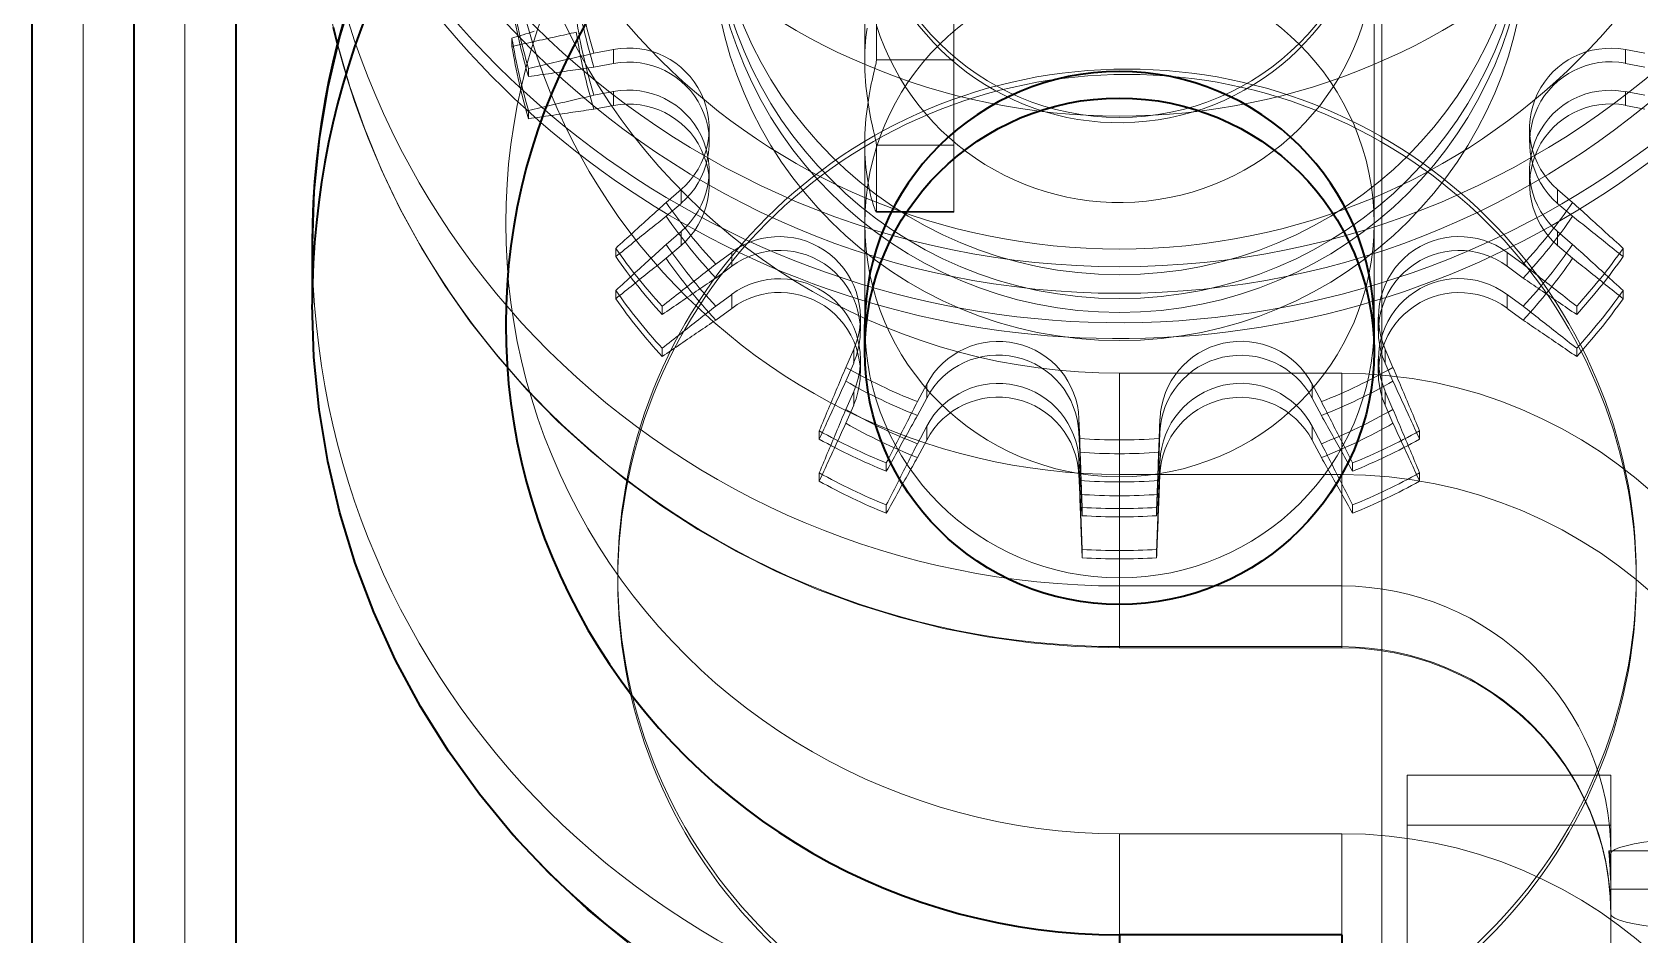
# Model space of a CAD drawing. Header units: millimetres. Extents: x 6115 to 12360, y 7255 to 12668.
# Drawn here: x 6126.9 to 6190, y 7711.3 to 7746.7 of the extents above; entities that cross this region are included whole.
import ezdxf

# ---------------------------------------------------------------- set-up
doc = ezdxf.new("R2010")
doc.units = ezdxf.units.MM
doc.layers.add('外形線', color=7, linetype='Continuous', lineweight=50)

msp = doc.modelspace()

# ---------------------------------------------------------------- linework, layer by layer
at = {"layer": '外形線', "linetype": 'Continuous', "lineweight": 18}
for p, q in [((6128.905, 10324.034), (6128.905, 7653.743)), ((6132.905, 10321.316), (6132.905, 7651.025)), ((6179.905, 10321.107), (6179.905, 7650.816)), ((6179.605, 7735.257), (6179.605, 7763.585)), ((6159.605, 7745.606), (6159.605, 7750.205)), ((6160.065, 7748.276), (6160.065, 7745.663)), ((6163.105, 7745.663), (6163.105, 7748.276)), ((6145.749, 7746.181), (6145.749, 7746.507)), ((6149.734, 7746.059), (6148.968, 7745.915)), ((6149.734, 7745.516), (6149.734, 7746.059)), ((6190.242, 7745.915), (6189.476, 7746.059)), ((6189.476, 7745.516), (6189.476, 7746.059)), ((6146.4, 7745.323), (6146.4, 7744.997)), ((6148.968, 7745.372), (6149.734, 7745.516)), ((6160.065, 7745.663), (6163.105, 7745.663)), ((6163.105, 7745.663), (6163.105, 7739.679)), ((6189.476, 7745.516), (6190.242, 7745.372)), ((6149.734, 7744.408), (6148.968, 7744.264)), ((6149.734, 7743.864), (6149.734, 7744.408)), ((6190.242, 7744.264), (6189.476, 7744.408)), ((6189.476, 7743.864), (6189.476, 7744.408)), ((6146.4, 7743.672), (6146.4, 7743.346)), ((6148.968, 7743.72), (6149.734, 7743.864)), ((6189.476, 7743.864), (6190.242, 7743.72)), ((6153.499, 7742.413), (6153.499, 7742.957)), ((6185.71, 7742.413), (6185.71, 7742.957)), ((6159.605, 7735.257), (6159.605, 7742.365)), ((6160.065, 7742.309), (6163.105, 7742.309)), ((6160.065, 7739.695), (6160.065, 7742.309)), ((6153.499, 7740.762), (6153.499, 7741.305)), ((6185.71, 7740.762), (6185.71, 7741.305)), ((6151.804, 7740.058), (6152.395, 7740.563)), ((6152.395, 7740.02), (6152.395, 7740.563)), ((6186.814, 7740.02), (6186.814, 7740.563)), ((6186.814, 7740.563), (6187.405, 7740.058)), ((6152.395, 7740.02), (6151.804, 7739.514)), ((6160.06, 7739.679), (6163.105, 7739.679)), ((6160.065, 7739.695), (6163.105, 7739.695)), ((6187.405, 7739.514), (6186.814, 7740.02)), ((6159.605, 7735.257), (6159.605, 7739.23)), ((6179.605, 7735.257), (6179.605, 7739.23)), ((6151.804, 7738.406), (6152.395, 7738.912)), ((6152.395, 7738.368), (6151.804, 7737.863)), ((6152.395, 7738.368), (6152.395, 7738.912)), ((6186.814, 7738.912), (6187.405, 7738.406)), ((6186.814, 7738.368), (6186.814, 7738.912)), ((6187.405, 7737.863), (6186.814, 7738.368)), ((6149.823, 7737.927), (6149.823, 7738.253)), ((6154.377, 7738.092), (6153.75, 7737.632)), ((6154.377, 7737.549), (6154.377, 7738.092)), ((6185.46, 7737.632), (6184.833, 7738.092)), ((6184.833, 7737.549), (6184.833, 7738.092)), ((6189.387, 7738.253), (6189.387, 7737.927)), ((6153.75, 7737.088), (6154.377, 7737.549)), ((6184.833, 7737.549), (6185.46, 7737.088)), ((6149.823, 7736.276), (6149.823, 7736.602)), ((6154.377, 7736.441), (6153.75, 7735.98)), ((6154.377, 7735.897), (6154.377, 7736.441)), ((6185.46, 7735.98), (6184.833, 7736.441)), ((6184.833, 7735.897), (6184.833, 7736.441)), ((6189.387, 7736.602), (6189.387, 7736.276)), ((6151.646, 7735.979), (6151.646, 7735.653)), ((6153.75, 7735.437), (6154.377, 7735.897)), ((6184.833, 7735.897), (6185.46, 7735.437)), ((6187.563, 7735.653), (6187.563, 7735.979)), ((6159.437, 7735.008), (6159.437, 7735.552)), ((6179.772, 7735.008), (6179.772, 7735.552)), ((6151.646, 7734.328), (6151.646, 7734.002)), ((6158.86, 7733.578), (6159.172, 7734.289)), ((6159.172, 7733.745), (6159.172, 7734.289)), ((6180.037, 7733.745), (6180.037, 7734.289)), ((6180.037, 7734.289), (6180.349, 7733.578)), ((6187.563, 7734.002), (6187.563, 7734.328)), ((6159.172, 7733.745), (6158.86, 7733.035)), ((6159.437, 7733.356), (6159.437, 7733.9)), ((6169.605, 7733.345), (6178.338, 7733.345)), ((6169.605, 7729.373), (6169.605, 7733.345)), ((6178.338, 7729.373), (6178.338, 7733.345)), ((6179.772, 7733.356), (6179.772, 7733.9)), ((6180.349, 7733.035), (6180.037, 7733.745)), ((6162.036, 7732.917), (6161.672, 7732.232)), ((6162.036, 7732.374), (6162.036, 7732.917)), ((6177.538, 7732.232), (6177.174, 7732.917)), ((6177.174, 7732.374), (6177.174, 7732.917)), ((6158.86, 7731.927), (6159.172, 7732.637)), ((6159.172, 7732.094), (6158.86, 7731.383)), ((6159.172, 7732.094), (6159.172, 7732.637)), ((6161.672, 7731.689), (6162.036, 7732.374)), ((6177.174, 7732.374), (6177.538, 7731.689)), ((6180.037, 7732.637), (6180.349, 7731.927)), ((6180.037, 7732.094), (6180.037, 7732.637)), ((6180.349, 7731.383), (6180.037, 7732.094)), ((6168.045, 7730.785), (6168.016, 7731.56)), ((6168.016, 7731.016), (6168.016, 7731.56)), ((6171.194, 7731.56), (6171.165, 7730.785)), ((6171.194, 7731.016), (6171.194, 7731.56)), ((6157.815, 7730.761), (6157.815, 7731.087)), ((6162.036, 7731.266), (6161.672, 7730.581)), ((6162.036, 7730.722), (6162.036, 7731.266)), ((6168.016, 7731.016), (6168.045, 7730.242)), ((6171.165, 7730.242), (6171.194, 7731.016)), ((6177.538, 7730.581), (6177.174, 7731.266)), ((6177.174, 7730.722), (6177.174, 7731.266)), ((6181.394, 7731.087), (6181.394, 7730.761)), ((6161.672, 7730.037), (6162.036, 7730.722)), ((6177.174, 7730.722), (6177.538, 7730.037)), ((6160.45, 7729.825), (6160.45, 7729.499)), ((6168.045, 7729.134), (6168.016, 7729.908)), ((6168.016, 7729.365), (6168.016, 7729.908)), ((6171.194, 7729.908), (6171.165, 7729.134)), ((6171.194, 7729.365), (6171.194, 7729.908)), ((6178.759, 7729.499), (6178.759, 7729.825)), ((6157.815, 7729.109), (6157.815, 7729.435)), ((6168.016, 7729.365), (6168.045, 7728.59)), ((6178.338, 7729.373), (6169.605, 7729.373)), ((6169.605, 7729.373), (6169.605, 7722.567)), ((6171.165, 7728.59), (6171.194, 7729.365)), ((6178.338, 7729.373), (6178.338, 7722.567)), ((6181.394, 7729.435), (6181.394, 7729.109)), ((6160.45, 7728.173), (6160.45, 7727.847)), ((6168.142, 7727.753), (6168.142, 7728.079)), ((6171.067, 7728.079), (6171.067, 7727.753)), ((6178.759, 7727.847), (6178.759, 7728.173)), ((6168.142, 7726.101), (6168.142, 7726.427)), ((6171.067, 7726.427), (6171.067, 7726.101)), ((6149.905, 7725.196), (6149.905, 7725.405)), ((6189.905, 7725.196), (6189.905, 7725.405)), ((6178.338, 7724.992), (6169.605, 7724.992)), ((6169.605, 7722.609), (6178.338, 7722.609)), ((6178.338, 7722.567), (6169.605, 7722.567)), ((6180.905, 7717.563), (6180.905, 7715.593)), ((6188.905, 7717.563), (6180.905, 7717.563)), ((6188.905, 7717.563), (6188.905, 7715.593)), ((6169.605, 7715.262), (6178.338, 7715.262)), ((6169.605, 7711.289), (6169.605, 7715.262)), ((6178.338, 7711.289), (6178.338, 7715.262)), ((6188.905, 7715.593), (6180.905, 7715.593)), ((6180.905, 7715.593), (6180.905, 7706.117)), ((6188.905, 7715.593), (6188.905, 7712.547)), ((6188.833, 7714.587), (6202.905, 7714.587)), ((6188.905, 7713.087), (6202.905, 7713.087)), ((6188.905, 7712.547), (6188.905, 7712.1)), ((6188.905, 7712.1), (6188.905, 7699.949))]:
    msp.add_line(p, q, dxfattribs=at).dxf.unprotected_set("ltscale", 0)
at = {"layer": '外形線', "linetype": 'Continuous', "lineweight": 35}
for p, q in [((6126.905, 7664.793), (6126.905, 10322.989)), ((6130.905, 7665.421), (6130.905, 10321.316)), ((6134.905, 10320.898), (6134.905, 7666.05)), ((6137.905, 7738.435), (6137.905, 7736.052)), ((6159.605, 7734.212), (6159.605, 7735.257)), ((6179.605, 7734.212), (6179.605, 7735.257)), ((6178.338, 7711.289), (6169.605, 7711.289)), ((6169.605, 7711.289), (6169.605, 7704.484)), ((6178.338, 7711.289), (6178.338, 7704.484))]:
    msp.add_line(p, q, dxfattribs=at).dxf.unprotected_set("ltscale", 0)
for points in [[(6139.591, 7748.594), (6138.988, 7746.616), (6138.515, 7744.602), (6138.177, 7742.561), (6137.973, 7740.502), (6137.905, 7738.435)], [(6138.901, 7746.285), (6138.82, 7746.606), (6138.742, 7746.927)], [(6150.323, 7710.995), (6148.719, 7712.304), (6147.204, 7713.715), (6145.785, 7715.222), (6144.468, 7716.819), (6143.258, 7718.498), (6142.161, 7720.252), (6141.181, 7722.075), (6140.323, 7723.958), (6139.591, 7725.893), (6138.988, 7727.871), (6138.515, 7729.885), (6138.177, 7731.926), (6137.973, 7733.985), (6137.905, 7736.052)]]:
    msp.add_lwpolyline(points, dxfattribs=at).dxf.unprotected_set("ltscale", 0)
at = {"layer": '外形線', "linetype": 'Continuous', "lineweight": 18}
for points in [[(6145.749, 7746.507), (6145.86, 7746.542), (6145.97, 7746.576), (6146.08, 7746.61), (6146.19, 7746.644), (6146.299, 7746.678), (6146.407, 7746.711), (6146.515, 7746.745), (6146.623, 7746.778)], [(6148.274, 7746.745), (6148.174, 7746.723), (6148.074, 7746.701), (6147.973, 7746.678), (6147.872, 7746.656), (6147.771, 7746.633), (6147.669, 7746.61), (6147.567, 7746.587), (6147.464, 7746.564), (6147.36, 7746.541), (6147.256, 7746.518), (6147.152, 7746.495), (6147.047, 7746.471), (6146.942, 7746.448), (6146.836, 7746.424), (6146.73, 7746.4), (6146.623, 7746.376), (6146.515, 7746.352), (6146.407, 7746.328), (6146.299, 7746.304), (6146.19, 7746.28), (6146.08, 7746.255), (6145.97, 7746.231), (6145.86, 7746.206), (6145.749, 7746.181)], [(6159.605, 7745.606), (6159.607, 7745.795), (6159.612, 7745.986), (6159.622, 7746.176), (6159.635, 7746.364), (6159.651, 7746.548), (6159.671, 7746.727), (6159.694, 7746.899)], [(6169.605, 7722.567), (6167.865, 7722.615), (6166.13, 7722.758), (6164.405, 7722.995), (6162.697, 7723.326), (6161.008, 7723.75), (6159.346, 7724.266), (6157.715, 7724.872), (6156.119, 7725.566), (6154.564, 7726.347), (6153.054, 7727.212), (6151.593, 7728.158), (6150.187, 7729.183), (6148.84, 7730.283), (6147.555, 7731.455), (6146.336, 7732.697), (6145.188, 7734.003), (6144.113, 7735.37), (6143.116, 7736.794), (6142.198, 7738.271), (6141.363, 7739.797), (6140.614, 7741.365), (6139.953, 7742.973), (6139.381, 7744.615), (6138.901, 7746.285)], [(6148.968, 7745.915), (6148.867, 7745.892), (6148.765, 7745.868), (6148.663, 7745.845), (6148.56, 7745.821), (6148.457, 7745.797), (6148.353, 7745.774), (6148.249, 7745.749), (6148.144, 7745.725), (6148.039, 7745.701), (6147.933, 7745.677), (6147.827, 7745.652), (6147.72, 7745.628), (6147.613, 7745.603), (6147.505, 7745.578), (6147.397, 7745.553), (6147.288, 7745.528), (6147.179, 7745.503), (6147.069, 7745.478), (6146.959, 7745.452), (6146.848, 7745.427), (6146.737, 7745.401), (6146.625, 7745.375), (6146.513, 7745.349), (6146.4, 7745.323)], [(6146.4, 7744.997), (6146.513, 7745.014), (6146.625, 7745.03), (6146.737, 7745.046), (6146.848, 7745.063), (6146.959, 7745.079), (6147.069, 7745.095), (6147.179, 7745.111), (6147.288, 7745.127), (6147.397, 7745.143), (6147.505, 7745.158), (6147.613, 7745.174), (6147.72, 7745.19), (6147.827, 7745.205), (6147.933, 7745.221), (6148.039, 7745.236), (6148.144, 7745.252), (6148.249, 7745.267), (6148.353, 7745.282), (6148.457, 7745.297), (6148.56, 7745.312), (6148.663, 7745.327), (6148.765, 7745.342), (6148.867, 7745.357), (6148.968, 7745.372)], [(6160.065, 7745.663), (6160.063, 7745.636), (6160.057, 7745.597), (6160.047, 7745.545), (6160.034, 7745.48), (6160.017, 7745.403), (6159.996, 7745.314), (6159.973, 7745.212), (6159.947, 7745.1), (6159.919, 7744.978), (6159.891, 7744.848), (6159.861, 7744.71), (6159.832, 7744.567), (6159.803, 7744.416), (6159.775, 7744.255), (6159.746, 7744.085), (6159.719, 7743.908), (6159.694, 7743.724), (6159.671, 7743.535), (6159.651, 7743.341), (6159.635, 7743.145), (6159.622, 7742.948), (6159.612, 7742.751), (6159.607, 7742.556), (6159.605, 7742.365)], [(6160.065, 7742.309), (6160.063, 7742.335), (6160.057, 7742.374), (6160.047, 7742.426), (6160.034, 7742.491), (6160.017, 7742.568), (6159.996, 7742.657), (6159.973, 7742.759), (6159.947, 7742.871), (6159.919, 7742.993), (6159.891, 7743.123), (6159.861, 7743.261), (6159.832, 7743.404), (6159.803, 7743.555), (6159.775, 7743.716), (6159.746, 7743.886), (6159.719, 7744.063), (6159.694, 7744.247), (6159.671, 7744.437), (6159.651, 7744.63), (6159.635, 7744.826), (6159.622, 7745.024), (6159.612, 7745.22), (6159.607, 7745.415), (6159.605, 7745.606)], [(6148.968, 7744.264), (6148.867, 7744.24), (6148.765, 7744.217), (6148.663, 7744.193), (6148.56, 7744.17), (6148.457, 7744.146), (6148.353, 7744.122), (6148.249, 7744.098), (6148.144, 7744.074), (6148.039, 7744.05), (6147.933, 7744.025), (6147.827, 7744.001), (6147.72, 7743.976), (6147.613, 7743.951), (6147.505, 7743.927), (6147.397, 7743.902), (6147.288, 7743.877), (6147.179, 7743.851), (6147.069, 7743.826), (6146.959, 7743.801), (6146.848, 7743.775), (6146.737, 7743.749), (6146.625, 7743.724), (6146.513, 7743.698), (6146.4, 7743.672)], [(6146.4, 7743.346), (6146.513, 7743.362), (6146.625, 7743.378), (6146.737, 7743.395), (6146.848, 7743.411), (6146.959, 7743.427), (6147.069, 7743.443), (6147.179, 7743.459), (6147.288, 7743.475), (6147.397, 7743.491), (6147.505, 7743.507), (6147.613, 7743.523), (6147.72, 7743.538), (6147.827, 7743.554), (6147.933, 7743.569), (6148.039, 7743.585), (6148.144, 7743.6), (6148.249, 7743.615), (6148.353, 7743.63), (6148.457, 7743.646), (6148.56, 7743.661), (6148.663, 7743.676), (6148.765, 7743.691), (6148.867, 7743.705), (6148.968, 7743.72)], [(6159.605, 7742.365), (6159.607, 7742.176), (6159.612, 7741.985), (6159.622, 7741.795), (6159.635, 7741.607), (6159.651, 7741.423), (6159.671, 7741.244), (6159.694, 7741.072), (6159.719, 7740.908), (6159.746, 7740.753), (6159.775, 7740.607), (6159.803, 7740.471), (6159.832, 7740.347), (6159.861, 7740.233), (6159.891, 7740.127), (6159.919, 7740.03), (6159.947, 7739.943), (6159.973, 7739.867), (6159.996, 7739.803), (6160.017, 7739.753), (6160.034, 7739.716), (6160.047, 7739.692), (6160.057, 7739.68), (6160.063, 7739.682), (6160.065, 7739.695)], [(6149.823, 7738.253), (6149.91, 7738.333), (6149.997, 7738.412), (6150.083, 7738.49), (6150.169, 7738.569), (6150.255, 7738.647), (6150.34, 7738.724), (6150.424, 7738.801), (6150.509, 7738.878), (6150.593, 7738.954), (6150.676, 7739.03), (6150.759, 7739.106), (6150.842, 7739.181), (6150.924, 7739.256), (6151.006, 7739.331), (6151.088, 7739.405), (6151.169, 7739.479), (6151.249, 7739.553), (6151.33, 7739.626), (6151.41, 7739.699), (6151.489, 7739.771), (6151.569, 7739.843), (6151.648, 7739.915), (6151.726, 7739.987), (6151.804, 7740.058)], [(6187.405, 7740.058), (6187.483, 7739.987), (6187.562, 7739.915), (6187.641, 7739.843), (6187.72, 7739.771), (6187.8, 7739.699), (6187.88, 7739.626), (6187.96, 7739.553), (6188.041, 7739.479), (6188.122, 7739.405), (6188.204, 7739.331), (6188.285, 7739.256), (6188.368, 7739.181), (6188.45, 7739.106), (6188.533, 7739.03), (6188.617, 7738.954), (6188.701, 7738.878), (6188.785, 7738.801), (6188.87, 7738.724), (6188.955, 7738.647), (6189.04, 7738.569), (6189.126, 7738.49), (6189.213, 7738.412), (6189.299, 7738.333), (6189.387, 7738.253)], [(6151.804, 7739.514), (6151.726, 7739.452), (6151.648, 7739.389), (6151.569, 7739.326), (6151.489, 7739.262), (6151.41, 7739.198), (6151.33, 7739.134), (6151.249, 7739.07), (6151.169, 7739.005), (6151.088, 7738.94), (6151.006, 7738.875), (6150.924, 7738.809), (6150.842, 7738.743), (6150.759, 7738.677), (6150.676, 7738.611), (6150.593, 7738.544), (6150.509, 7738.477), (6150.424, 7738.409), (6150.34, 7738.341), (6150.255, 7738.273), (6150.169, 7738.205), (6150.083, 7738.136), (6149.997, 7738.067), (6149.91, 7737.997), (6149.823, 7737.927)], [(6189.387, 7737.927), (6189.299, 7737.997), (6189.213, 7738.067), (6189.126, 7738.136), (6189.04, 7738.205), (6188.955, 7738.273), (6188.87, 7738.341), (6188.785, 7738.409), (6188.701, 7738.477), (6188.617, 7738.544), (6188.533, 7738.611), (6188.45, 7738.677), (6188.368, 7738.743), (6188.285, 7738.809), (6188.204, 7738.875), (6188.122, 7738.94), (6188.041, 7739.005), (6187.96, 7739.07), (6187.88, 7739.134), (6187.8, 7739.198), (6187.72, 7739.262), (6187.641, 7739.326), (6187.562, 7739.389), (6187.483, 7739.452), (6187.405, 7739.514)], [(6149.823, 7736.602), (6149.91, 7736.681), (6149.997, 7736.76), (6150.083, 7736.839), (6150.169, 7736.917), (6150.255, 7736.995), (6150.34, 7737.073), (6150.424, 7737.15), (6150.509, 7737.226), (6150.593, 7737.303), (6150.676, 7737.379), (6150.759, 7737.454), (6150.842, 7737.53), (6150.924, 7737.605), (6151.006, 7737.679), (6151.088, 7737.754), (6151.169, 7737.827), (6151.249, 7737.901), (6151.33, 7737.974), (6151.41, 7738.047), (6151.489, 7738.12), (6151.569, 7738.192), (6151.648, 7738.264), (6151.726, 7738.335), (6151.804, 7738.406)], [(6187.405, 7738.406), (6187.483, 7738.335), (6187.562, 7738.264), (6187.641, 7738.192), (6187.72, 7738.12), (6187.8, 7738.047), (6187.88, 7737.974), (6187.96, 7737.901), (6188.041, 7737.827), (6188.122, 7737.754), (6188.204, 7737.679), (6188.285, 7737.605), (6188.368, 7737.53), (6188.45, 7737.454), (6188.533, 7737.379), (6188.617, 7737.303), (6188.701, 7737.226), (6188.785, 7737.15), (6188.87, 7737.073), (6188.955, 7736.995), (6189.04, 7736.917), (6189.126, 7736.839), (6189.213, 7736.76), (6189.299, 7736.681), (6189.387, 7736.602)], [(6151.804, 7737.863), (6151.726, 7737.8), (6151.648, 7737.737), (6151.569, 7737.674), (6151.489, 7737.611), (6151.41, 7737.547), (6151.33, 7737.483), (6151.249, 7737.418), (6151.169, 7737.354), (6151.088, 7737.289), (6151.006, 7737.223), (6150.924, 7737.158), (6150.842, 7737.092), (6150.759, 7737.026), (6150.676, 7736.959), (6150.593, 7736.892), (6150.509, 7736.825), (6150.424, 7736.757), (6150.34, 7736.69), (6150.255, 7736.621), (6150.169, 7736.553), (6150.083, 7736.484), (6149.997, 7736.415), (6149.91, 7736.346), (6149.823, 7736.276)], [(6189.387, 7736.276), (6189.299, 7736.346), (6189.213, 7736.415), (6189.126, 7736.484), (6189.04, 7736.553), (6188.955, 7736.621), (6188.87, 7736.69), (6188.785, 7736.757), (6188.701, 7736.825), (6188.617, 7736.892), (6188.533, 7736.959), (6188.45, 7737.026), (6188.368, 7737.092), (6188.285, 7737.158), (6188.204, 7737.223), (6188.122, 7737.289), (6188.041, 7737.354), (6187.96, 7737.418), (6187.88, 7737.483), (6187.8, 7737.547), (6187.72, 7737.611), (6187.641, 7737.674), (6187.562, 7737.737), (6187.483, 7737.8), (6187.405, 7737.863)], [(6153.75, 7737.632), (6153.667, 7737.567), (6153.583, 7737.501), (6153.5, 7737.435), (6153.415, 7737.369), (6153.331, 7737.303), (6153.246, 7737.236), (6153.161, 7737.169), (6153.075, 7737.102), (6152.989, 7737.034), (6152.902, 7736.966), (6152.815, 7736.898), (6152.728, 7736.829), (6152.64, 7736.76), (6152.552, 7736.691), (6152.463, 7736.621), (6152.374, 7736.551), (6152.285, 7736.481), (6152.195, 7736.41), (6152.105, 7736.339), (6152.014, 7736.268), (6151.923, 7736.196), (6151.831, 7736.124), (6151.739, 7736.052), (6151.646, 7735.979)], [(6151.646, 7735.653), (6151.739, 7735.716), (6151.831, 7735.779), (6151.923, 7735.842), (6152.014, 7735.904), (6152.105, 7735.966), (6152.195, 7736.028), (6152.285, 7736.089), (6152.374, 7736.15), (6152.463, 7736.211), (6152.552, 7736.271), (6152.64, 7736.331), (6152.728, 7736.391), (6152.815, 7736.451), (6152.902, 7736.51), (6152.989, 7736.569), (6153.075, 7736.628), (6153.161, 7736.686), (6153.246, 7736.745), (6153.331, 7736.803), (6153.415, 7736.86), (6153.5, 7736.918), (6153.583, 7736.975), (6153.667, 7737.032), (6153.75, 7737.088)], [(6187.563, 7735.979), (6187.471, 7736.052), (6187.378, 7736.124), (6187.287, 7736.196), (6187.196, 7736.268), (6187.105, 7736.339), (6187.015, 7736.41), (6186.925, 7736.481), (6186.835, 7736.551), (6186.746, 7736.621), (6186.658, 7736.691), (6186.569, 7736.76), (6186.482, 7736.829), (6186.394, 7736.898), (6186.307, 7736.966), (6186.221, 7737.034), (6186.135, 7737.102), (6186.049, 7737.169), (6185.964, 7737.236), (6185.879, 7737.303), (6185.794, 7737.369), (6185.71, 7737.435), (6185.626, 7737.501), (6185.543, 7737.567), (6185.46, 7737.632)], [(6185.46, 7737.088), (6185.543, 7737.032), (6185.626, 7736.975), (6185.71, 7736.918), (6185.794, 7736.86), (6185.879, 7736.803), (6185.964, 7736.745), (6186.049, 7736.686), (6186.135, 7736.628), (6186.221, 7736.569), (6186.307, 7736.51), (6186.394, 7736.451), (6186.482, 7736.391), (6186.569, 7736.331), (6186.658, 7736.271), (6186.746, 7736.211), (6186.835, 7736.15), (6186.925, 7736.089), (6187.015, 7736.028), (6187.105, 7735.966), (6187.196, 7735.904), (6187.287, 7735.842), (6187.378, 7735.779), (6187.471, 7735.716), (6187.563, 7735.653)], [(6153.75, 7735.98), (6153.667, 7735.915), (6153.583, 7735.85), (6153.5, 7735.784), (6153.415, 7735.718), (6153.331, 7735.651), (6153.246, 7735.585), (6153.161, 7735.518), (6153.075, 7735.45), (6152.989, 7735.383), (6152.902, 7735.315), (6152.815, 7735.246), (6152.728, 7735.178), (6152.64, 7735.109), (6152.552, 7735.039), (6152.463, 7734.97), (6152.374, 7734.9), (6152.285, 7734.829), (6152.195, 7734.759), (6152.105, 7734.688), (6152.014, 7734.617), (6151.923, 7734.545), (6151.831, 7734.473), (6151.739, 7734.401), (6151.646, 7734.328)], [(6187.563, 7734.328), (6187.471, 7734.401), (6187.378, 7734.473), (6187.287, 7734.545), (6187.196, 7734.617), (6187.105, 7734.688), (6187.015, 7734.759), (6186.925, 7734.829), (6186.835, 7734.9), (6186.746, 7734.97), (6186.658, 7735.039), (6186.569, 7735.109), (6186.482, 7735.178), (6186.394, 7735.246), (6186.307, 7735.315), (6186.221, 7735.383), (6186.135, 7735.45), (6186.049, 7735.518), (6185.964, 7735.585), (6185.879, 7735.651), (6185.794, 7735.718), (6185.71, 7735.784), (6185.626, 7735.85), (6185.543, 7735.915), (6185.46, 7735.98)], [(6151.646, 7734.002), (6151.739, 7734.065), (6151.831, 7734.128), (6151.923, 7734.19), (6152.014, 7734.252), (6152.105, 7734.314), (6152.195, 7734.376), (6152.285, 7734.437), (6152.374, 7734.498), (6152.463, 7734.559), (6152.552, 7734.62), (6152.64, 7734.68), (6152.728, 7734.74), (6152.815, 7734.799), (6152.902, 7734.859), (6152.989, 7734.918), (6153.075, 7734.976), (6153.161, 7735.035), (6153.246, 7735.093), (6153.331, 7735.151), (6153.415, 7735.209), (6153.5, 7735.266), (6153.583, 7735.323), (6153.667, 7735.38), (6153.75, 7735.437)], [(6185.46, 7735.437), (6185.543, 7735.38), (6185.626, 7735.323), (6185.71, 7735.266), (6185.794, 7735.209), (6185.879, 7735.151), (6185.964, 7735.093), (6186.049, 7735.035), (6186.135, 7734.976), (6186.221, 7734.918), (6186.307, 7734.859), (6186.394, 7734.799), (6186.482, 7734.74), (6186.569, 7734.68), (6186.658, 7734.62), (6186.746, 7734.559), (6186.835, 7734.498), (6186.925, 7734.437), (6187.015, 7734.376), (6187.105, 7734.314), (6187.196, 7734.252), (6187.287, 7734.19), (6187.378, 7734.128), (6187.471, 7734.065), (6187.563, 7734.002)], [(6157.815, 7731.087), (6157.861, 7731.197), (6157.907, 7731.306), (6157.952, 7731.414), (6157.998, 7731.522), (6158.043, 7731.63), (6158.088, 7731.737), (6158.132, 7731.843), (6158.177, 7731.949), (6158.221, 7732.055), (6158.265, 7732.16), (6158.309, 7732.264), (6158.353, 7732.368), (6158.396, 7732.472), (6158.439, 7732.575), (6158.482, 7732.677), (6158.525, 7732.779), (6158.568, 7732.881), (6158.61, 7732.982), (6158.652, 7733.082), (6158.694, 7733.182), (6158.736, 7733.282), (6158.778, 7733.381), (6158.819, 7733.48), (6158.86, 7733.578)], [(6180.349, 7733.578), (6180.39, 7733.48), (6180.432, 7733.381), (6180.473, 7733.282), (6180.515, 7733.182), (6180.557, 7733.082), (6180.599, 7732.982), (6180.642, 7732.881), (6180.684, 7732.779), (6180.727, 7732.677), (6180.77, 7732.575), (6180.813, 7732.472), (6180.857, 7732.368), (6180.9, 7732.264), (6180.944, 7732.16), (6180.988, 7732.055), (6181.033, 7731.949), (6181.077, 7731.843), (6181.122, 7731.737), (6181.167, 7731.63), (6181.212, 7731.522), (6181.257, 7731.414), (6181.303, 7731.306), (6181.348, 7731.197), (6181.394, 7731.087)], [(6158.86, 7733.035), (6158.819, 7732.945), (6158.778, 7732.855), (6158.736, 7732.764), (6158.694, 7732.673), (6158.652, 7732.582), (6158.61, 7732.49), (6158.568, 7732.398), (6158.525, 7732.305), (6158.482, 7732.212), (6158.439, 7732.119), (6158.396, 7732.025), (6158.353, 7731.93), (6158.309, 7731.835), (6158.265, 7731.74), (6158.221, 7731.644), (6158.177, 7731.548), (6158.132, 7731.451), (6158.088, 7731.354), (6158.043, 7731.256), (6157.998, 7731.158), (6157.952, 7731.059), (6157.907, 7730.96), (6157.861, 7730.861), (6157.815, 7730.761)], [(6181.394, 7730.761), (6181.348, 7730.861), (6181.303, 7730.96), (6181.257, 7731.059), (6181.212, 7731.158), (6181.167, 7731.256), (6181.122, 7731.354), (6181.077, 7731.451), (6181.033, 7731.548), (6180.988, 7731.644), (6180.944, 7731.74), (6180.9, 7731.835), (6180.857, 7731.93), (6180.813, 7732.025), (6180.77, 7732.119), (6180.727, 7732.212), (6180.684, 7732.305), (6180.642, 7732.398), (6180.599, 7732.49), (6180.557, 7732.582), (6180.515, 7732.673), (6180.473, 7732.764), (6180.432, 7732.855), (6180.39, 7732.945), (6180.349, 7733.035)], [(6161.672, 7732.232), (6161.623, 7732.137), (6161.575, 7732.042), (6161.526, 7731.946), (6161.477, 7731.85), (6161.428, 7731.753), (6161.379, 7731.656), (6161.329, 7731.558), (6161.28, 7731.46), (6161.23, 7731.361), (6161.179, 7731.262), (6161.129, 7731.163), (6161.078, 7731.063), (6161.027, 7730.962), (6160.976, 7730.861), (6160.925, 7730.76), (6160.873, 7730.658), (6160.821, 7730.556), (6160.769, 7730.453), (6160.716, 7730.349), (6160.664, 7730.246), (6160.611, 7730.141), (6160.557, 7730.036), (6160.504, 7729.931), (6160.45, 7729.825)], [(6178.759, 7729.825), (6178.706, 7729.931), (6178.652, 7730.036), (6178.599, 7730.141), (6178.546, 7730.246), (6178.493, 7730.349), (6178.441, 7730.453), (6178.389, 7730.556), (6178.337, 7730.658), (6178.285, 7730.76), (6178.233, 7730.861), (6178.182, 7730.962), (6178.131, 7731.063), (6178.081, 7731.163), (6178.03, 7731.262), (6177.98, 7731.361), (6177.93, 7731.46), (6177.88, 7731.558), (6177.83, 7731.656), (6177.781, 7731.753), (6177.732, 7731.85), (6177.683, 7731.946), (6177.635, 7732.042), (6177.586, 7732.137), (6177.538, 7732.232)], [(6157.815, 7729.435), (6157.861, 7729.545), (6157.907, 7729.654), (6157.952, 7729.763), (6157.998, 7729.871), (6158.043, 7729.978), (6158.088, 7730.085), (6158.132, 7730.192), (6158.177, 7730.298), (6158.221, 7730.403), (6158.265, 7730.508), (6158.309, 7730.613), (6158.353, 7730.717), (6158.396, 7730.82), (6158.439, 7730.923), (6158.482, 7731.026), (6158.525, 7731.128), (6158.568, 7731.229), (6158.61, 7731.33), (6158.652, 7731.431), (6158.694, 7731.531), (6158.736, 7731.631), (6158.778, 7731.73), (6158.819, 7731.829), (6158.86, 7731.927)], [(6160.45, 7729.499), (6160.504, 7729.595), (6160.557, 7729.691), (6160.611, 7729.786), (6160.664, 7729.881), (6160.716, 7729.976), (6160.769, 7730.07), (6160.821, 7730.164), (6160.873, 7730.257), (6160.925, 7730.349), (6160.976, 7730.442), (6161.027, 7730.533), (6161.078, 7730.625), (6161.129, 7730.716), (6161.179, 7730.806), (6161.23, 7730.896), (6161.28, 7730.986), (6161.329, 7731.075), (6161.379, 7731.164), (6161.428, 7731.253), (6161.477, 7731.341), (6161.526, 7731.428), (6161.575, 7731.515), (6161.623, 7731.602), (6161.672, 7731.689)], [(6177.538, 7731.689), (6177.586, 7731.602), (6177.635, 7731.515), (6177.683, 7731.428), (6177.732, 7731.341), (6177.781, 7731.253), (6177.83, 7731.164), (6177.88, 7731.075), (6177.93, 7730.986), (6177.98, 7730.896), (6178.03, 7730.806), (6178.081, 7730.716), (6178.131, 7730.625), (6178.182, 7730.533), (6178.233, 7730.442), (6178.285, 7730.349), (6178.337, 7730.257), (6178.389, 7730.164), (6178.441, 7730.07), (6178.493, 7729.976), (6178.546, 7729.881), (6178.599, 7729.786), (6178.652, 7729.691), (6178.706, 7729.595), (6178.759, 7729.499)], [(6180.349, 7731.927), (6180.39, 7731.829), (6180.432, 7731.73), (6180.473, 7731.631), (6180.515, 7731.531), (6180.557, 7731.431), (6180.599, 7731.33), (6180.642, 7731.229), (6180.684, 7731.128), (6180.727, 7731.026), (6180.77, 7730.923), (6180.813, 7730.82), (6180.857, 7730.717), (6180.9, 7730.613), (6180.944, 7730.508), (6180.988, 7730.403), (6181.033, 7730.298), (6181.077, 7730.192), (6181.122, 7730.085), (6181.167, 7729.978), (6181.212, 7729.871), (6181.257, 7729.763), (6181.303, 7729.654), (6181.348, 7729.545), (6181.394, 7729.435)], [(6158.86, 7731.383), (6158.819, 7731.294), (6158.778, 7731.203), (6158.736, 7731.113), (6158.694, 7731.022), (6158.652, 7730.931), (6158.61, 7730.839), (6158.568, 7730.746), (6158.525, 7730.654), (6158.482, 7730.561), (6158.439, 7730.467), (6158.396, 7730.373), (6158.353, 7730.279), (6158.309, 7730.184), (6158.265, 7730.088), (6158.221, 7729.993), (6158.177, 7729.896), (6158.132, 7729.8), (6158.088, 7729.702), (6158.043, 7729.605), (6157.998, 7729.507), (6157.952, 7729.408), (6157.907, 7729.309), (6157.861, 7729.209), (6157.815, 7729.109)], [(6168.142, 7728.079), (6168.138, 7728.198), (6168.134, 7728.316), (6168.13, 7728.434), (6168.125, 7728.552), (6168.121, 7728.669), (6168.117, 7728.785), (6168.113, 7728.9), (6168.109, 7729.016), (6168.104, 7729.13), (6168.1, 7729.244), (6168.096, 7729.358), (6168.092, 7729.471), (6168.088, 7729.583), (6168.084, 7729.695), (6168.08, 7729.806), (6168.076, 7729.917), (6168.072, 7730.027), (6168.068, 7730.137), (6168.064, 7730.247), (6168.06, 7730.355), (6168.056, 7730.464), (6168.052, 7730.571), (6168.049, 7730.679), (6168.045, 7730.785)], [(6171.165, 7730.785), (6171.161, 7730.679), (6171.157, 7730.571), (6171.153, 7730.464), (6171.149, 7730.355), (6171.145, 7730.247), (6171.141, 7730.137), (6171.137, 7730.027), (6171.133, 7729.917), (6171.129, 7729.806), (6171.125, 7729.695), (6171.121, 7729.583), (6171.117, 7729.471), (6171.113, 7729.358), (6171.109, 7729.244), (6171.105, 7729.13), (6171.101, 7729.016), (6171.097, 7728.9), (6171.093, 7728.785), (6171.088, 7728.669), (6171.084, 7728.552), (6171.08, 7728.434), (6171.076, 7728.316), (6171.071, 7728.198), (6171.067, 7728.079)], [(6181.394, 7729.109), (6181.348, 7729.209), (6181.303, 7729.309), (6181.257, 7729.408), (6181.212, 7729.507), (6181.167, 7729.605), (6181.122, 7729.702), (6181.077, 7729.8), (6181.033, 7729.896), (6180.988, 7729.993), (6180.944, 7730.088), (6180.9, 7730.184), (6180.857, 7730.279), (6180.813, 7730.373), (6180.77, 7730.467), (6180.727, 7730.561), (6180.684, 7730.654), (6180.642, 7730.746), (6180.599, 7730.839), (6180.557, 7730.931), (6180.515, 7731.022), (6180.473, 7731.113), (6180.432, 7731.203), (6180.39, 7731.294), (6180.349, 7731.383)], [(6161.672, 7730.581), (6161.623, 7730.486), (6161.575, 7730.39), (6161.526, 7730.294), (6161.477, 7730.198), (6161.428, 7730.101), (6161.379, 7730.004), (6161.329, 7729.906), (6161.28, 7729.808), (6161.23, 7729.71), (6161.179, 7729.611), (6161.129, 7729.511), (6161.078, 7729.411), (6161.027, 7729.311), (6160.976, 7729.21), (6160.925, 7729.108), (6160.873, 7729.007), (6160.821, 7728.904), (6160.769, 7728.801), (6160.716, 7728.698), (6160.664, 7728.594), (6160.611, 7728.49), (6160.557, 7728.385), (6160.504, 7728.279), (6160.45, 7728.173)], [(6168.045, 7730.242), (6168.049, 7730.144), (6168.052, 7730.045), (6168.056, 7729.946), (6168.06, 7729.846), (6168.064, 7729.746), (6168.068, 7729.646), (6168.072, 7729.545), (6168.076, 7729.443), (6168.08, 7729.341), (6168.084, 7729.239), (6168.088, 7729.136), (6168.092, 7729.033), (6168.096, 7728.929), (6168.1, 7728.824), (6168.104, 7728.72), (6168.109, 7728.614), (6168.113, 7728.508), (6168.117, 7728.402), (6168.121, 7728.295), (6168.125, 7728.188), (6168.13, 7728.08), (6168.134, 7727.971), (6168.138, 7727.862), (6168.142, 7727.753)], [(6171.067, 7727.753), (6171.071, 7727.862), (6171.076, 7727.971), (6171.08, 7728.08), (6171.084, 7728.188), (6171.088, 7728.295), (6171.093, 7728.402), (6171.097, 7728.508), (6171.101, 7728.614), (6171.105, 7728.72), (6171.109, 7728.824), (6171.113, 7728.929), (6171.117, 7729.033), (6171.121, 7729.136), (6171.125, 7729.239), (6171.129, 7729.341), (6171.133, 7729.443), (6171.137, 7729.545), (6171.141, 7729.646), (6171.145, 7729.746), (6171.149, 7729.846), (6171.153, 7729.946), (6171.157, 7730.045), (6171.161, 7730.144), (6171.165, 7730.242)], [(6178.759, 7728.173), (6178.706, 7728.279), (6178.652, 7728.385), (6178.599, 7728.49), (6178.546, 7728.594), (6178.493, 7728.698), (6178.441, 7728.801), (6178.389, 7728.904), (6178.337, 7729.007), (6178.285, 7729.108), (6178.233, 7729.21), (6178.182, 7729.311), (6178.131, 7729.411), (6178.081, 7729.511), (6178.03, 7729.611), (6177.98, 7729.71), (6177.93, 7729.808), (6177.88, 7729.906), (6177.83, 7730.004), (6177.781, 7730.101), (6177.732, 7730.198), (6177.683, 7730.294), (6177.635, 7730.39), (6177.586, 7730.486), (6177.538, 7730.581)], [(6160.45, 7727.847), (6160.504, 7727.944), (6160.557, 7728.039), (6160.611, 7728.135), (6160.664, 7728.23), (6160.716, 7728.324), (6160.769, 7728.418), (6160.821, 7728.512), (6160.873, 7728.605), (6160.925, 7728.698), (6160.976, 7728.79), (6161.027, 7728.882), (6161.078, 7728.973), (6161.129, 7729.064), (6161.179, 7729.155), (6161.23, 7729.245), (6161.28, 7729.334), (6161.329, 7729.424), (6161.379, 7729.513), (6161.428, 7729.601), (6161.477, 7729.689), (6161.526, 7729.777), (6161.575, 7729.864), (6161.623, 7729.951), (6161.672, 7730.037)], [(6177.538, 7730.037), (6177.586, 7729.951), (6177.635, 7729.864), (6177.683, 7729.777), (6177.732, 7729.689), (6177.781, 7729.601), (6177.83, 7729.513), (6177.88, 7729.424), (6177.93, 7729.334), (6177.98, 7729.245), (6178.03, 7729.155), (6178.081, 7729.064), (6178.131, 7728.973), (6178.182, 7728.882), (6178.233, 7728.79), (6178.285, 7728.698), (6178.337, 7728.605), (6178.389, 7728.512), (6178.441, 7728.418), (6178.493, 7728.324), (6178.546, 7728.23), (6178.599, 7728.135), (6178.652, 7728.039), (6178.706, 7727.944), (6178.759, 7727.847)], [(6168.142, 7726.427), (6168.138, 7726.546), (6168.134, 7726.665), (6168.13, 7726.783), (6168.125, 7726.9), (6168.121, 7727.017), (6168.117, 7727.133), (6168.113, 7727.249), (6168.109, 7727.364), (6168.104, 7727.479), (6168.1, 7727.593), (6168.096, 7727.706), (6168.092, 7727.819), (6168.088, 7727.931), (6168.084, 7728.043), (6168.08, 7728.155), (6168.076, 7728.266), (6168.072, 7728.376), (6168.068, 7728.486), (6168.064, 7728.595), (6168.06, 7728.704), (6168.056, 7728.812), (6168.052, 7728.92), (6168.049, 7729.027), (6168.045, 7729.134)], [(6171.165, 7729.134), (6171.161, 7729.027), (6171.157, 7728.92), (6171.153, 7728.812), (6171.149, 7728.704), (6171.145, 7728.595), (6171.141, 7728.486), (6171.137, 7728.376), (6171.133, 7728.266), (6171.129, 7728.155), (6171.125, 7728.043), (6171.121, 7727.931), (6171.117, 7727.819), (6171.113, 7727.706), (6171.109, 7727.593), (6171.105, 7727.479), (6171.101, 7727.364), (6171.097, 7727.249), (6171.093, 7727.133), (6171.088, 7727.017), (6171.084, 7726.9), (6171.08, 7726.783), (6171.076, 7726.665), (6171.071, 7726.546), (6171.067, 7726.427)], [(6168.045, 7728.59), (6168.049, 7728.492), (6168.052, 7728.393), (6168.056, 7728.294), (6168.06, 7728.195), (6168.064, 7728.095), (6168.068, 7727.994), (6168.072, 7727.893), (6168.076, 7727.792), (6168.08, 7727.69), (6168.084, 7727.587), (6168.088, 7727.485), (6168.092, 7727.381), (6168.096, 7727.277), (6168.1, 7727.173), (6168.104, 7727.068), (6168.109, 7726.963), (6168.113, 7726.857), (6168.117, 7726.75), (6168.121, 7726.643), (6168.125, 7726.536), (6168.13, 7726.428), (6168.134, 7726.32), (6168.138, 7726.211), (6168.142, 7726.101)], [(6171.067, 7726.101), (6171.071, 7726.211), (6171.076, 7726.32), (6171.08, 7726.428), (6171.084, 7726.536), (6171.088, 7726.643), (6171.093, 7726.75), (6171.097, 7726.857), (6171.101, 7726.963), (6171.105, 7727.068), (6171.109, 7727.173), (6171.113, 7727.277), (6171.117, 7727.381), (6171.121, 7727.485), (6171.125, 7727.587), (6171.129, 7727.69), (6171.133, 7727.792), (6171.137, 7727.893), (6171.141, 7727.994), (6171.145, 7728.095), (6171.149, 7728.195), (6171.153, 7728.294), (6171.157, 7728.393), (6171.161, 7728.492), (6171.165, 7728.59)], [(6188.905, 7712.1), (6188.882, 7712.782), (6188.815, 7713.461), (6188.703, 7714.134), (6188.547, 7714.799), (6188.348, 7715.453), (6188.106, 7716.092), (6187.822, 7716.715), (6187.498, 7717.318), (6187.135, 7717.899), (6186.733, 7718.456), (6186.296, 7718.986), (6185.824, 7719.487), (6185.321, 7719.956), (6184.787, 7720.392), (6184.225, 7720.793), (6183.637, 7721.156), (6183.026, 7721.48), (6182.395, 7721.765), (6181.747, 7722.008), (6181.083, 7722.208), (6180.407, 7722.364), (6179.723, 7722.477), (6179.032, 7722.545), (6178.338, 7722.567)], [(6188.905, 7713.695), (6188.903, 7713.862), (6188.898, 7714.013), (6188.891, 7714.147), (6188.882, 7714.263), (6188.873, 7714.362), (6188.863, 7714.442), (6188.854, 7714.505), (6188.846, 7714.55), (6188.839, 7714.577), (6188.834, 7714.586), (6188.83, 7714.578), (6188.829, 7714.552), (6188.83, 7714.508), (6188.834, 7714.446), (6188.839, 7714.366), (6188.846, 7714.268), (6188.854, 7714.154), (6188.863, 7714.022), (6188.873, 7713.873), (6188.882, 7713.707), (6188.891, 7713.525), (6188.898, 7713.328), (6188.903, 7713.115), (6188.905, 7712.889)]]:
    msp.add_lwpolyline(points, dxfattribs=at).dxf.unprotected_set("ltscale", 0)
for centre, major_axis in [((6169.605, 7769.856), (-32.5, 0)), ((6169.605, 7768.811), (-32.5, 0)), ((6169.605, 7768.811), (-25.5, 0)), ((6169.605, 7763.585), (-25.5, 0)), ((6169.605, 7753.132), (16, 0)), ((6169.605, 7752.191), (16, 0)), ((6169.605, 7751.648), (16, 0)), ((6169.605, 7750.54), (16, 0)), ((6169.605, 7753.341), (-10, 0)), ((6169.605, 7739.23), (-10, 0)), ((6169.905, 7725.405), (20, 0)), ((6169.905, 7725.196), (-20, 0))]:
    msp.add_ellipse(centre, major_axis=major_axis, ratio=0.994522, dxfattribs=at).dxf.unprotected_set("ltscale", 0)
for centre, major_axis, ratio, start_param, end_param in [((6169.605, 7757.313), (-24.1, 0), 0.994522, 4.712389, 7.853982), ((6169.605, 7769.647), (34.5, 0), 0.994522, 3.6545, 6.283185), ((6169.605, 7753.132), (-10, 0), 0.994522, 0.304693, 5.978493), ((6169.605, 7739.23), (-24.1, 0), 0.994522, 4.712389, 7.853982), ((6169.605, 7749.996), (-10, 0), 0.994522, 0.304693, 5.978493), ((6169.605, 7769.02), (34.5, 0), 0.994522, 3.6545, 6.018663), ((6169.605, 7753.341), (-24.1, 0), 0.994522, 6.001685, 7.853982), ((6169.605, 7756.519), (-31.7, 0), 0.994522, 0, 1.570796), ((6169.605, 7754.135), (-31.7, 0), 0.994522, 0, 1.570796), ((6169.605, 7752.191), (-21.58, 0), 0.994522, 0.152046, 0.296753), ((6169.605, 7752.082), (-24.18, 0), 0.994522, 0.163888, 0.284911), ((6169.605, 7751.756), (-24.18, 0), 0.994522, 0.163888, 0.284911), ((6169.605, 7751.648), (-21.58, 0), 0.994522, 0.152046, 0.296753), ((6169.605, 7750.54), (-21.58, 0), 0.994522, 0.152046, 0.296753), ((6169.605, 7749.996), (-21.58, 0), 0.994522, 0.152046, 0.296753), ((6169.605, 7750.431), (-24.18, 0), 0.994522, 0.163888, 0.284911), ((6169.605, 7750.105), (-24.18, 0), 0.994522, 0.163888, 0.284911), ((6150.324, 7742.957), (2.395, 2.073), 0.999182, 4.712389, 7.330383), ((6188.885, 7742.957), (-3.118, 0.593), 0.9949, 4.712389, 7.330383), ((6150.324, 7742.413), (3.118, 0.593), 0.9949, 5.235988, 7.853982), ((6188.885, 7742.413), (-2.395, 2.073), 0.999182, 5.235988, 7.853982), ((6150.324, 7741.305), (2.395, 2.073), 0.999182, 4.712389, 7.330383), ((6188.885, 7741.305), (-3.118, 0.593), 0.9949, 4.712389, 7.330383), ((6150.324, 7740.762), (3.118, 0.593), 0.9949, 5.235988, 7.853982), ((6188.885, 7740.762), (-2.395, 2.073), 0.999182, 5.235988, 7.853982), ((6169.605, 7752.191), (-21.58, 0), 0.994522, 0.600845, 0.745552), ((6169.605, 7752.191), (-21.58, 0), 0.994522, 2.396041, 2.540748), ((6169.605, 7751.648), (-21.58, 0), 0.994522, 0.600845, 0.745552), ((6169.605, 7751.648), (-21.58, 0), 0.994522, 2.396041, 2.540748), ((6169.605, 7738.435), (-31.7, 0), 0.994522, 0, 1.570796), ((6169.605, 7750.54), (-21.58, 0), 0.994522, 0.600845, 0.745552), ((6156.262, 7735.552), (2.91, -1.263), 0.996271, 0, 2.617994), ((6156.262, 7735.008), (2.545, 1.888), 0.998382, 5.235988, 7.853982), ((6182.947, 7735.008), (-2.91, -1.263), 0.996271, 3.665191, 6.283185), ((6182.947, 7735.552), (-2.545, 1.888), 0.998382, 4.712389, 7.330383), ((6169.605, 7750.54), (-21.58, 0), 0.994522, 2.396041, 2.540748), ((6169.605, 7752.082), (-24.18, 0), 0.994522, 0.612686, 0.73371), ((6169.605, 7751.756), (-24.18, 0), 0.994522, 0.612686, 0.73371), ((6169.605, 7749.996), (-21.58, 0), 0.994522, 0.600845, 0.745552), ((6169.605, 7749.996), (-21.58, 0), 0.994522, 2.396041, 2.540748), ((6169.605, 7752.082), (-24.18, 0), 0.994522, 2.407882, 2.528906), ((6169.605, 7751.756), (-24.18, 0), 0.994522, 2.407882, 2.528906), ((6156.262, 7733.9), (2.91, -1.263), 0.996271, 0, 2.617994), ((6182.947, 7733.9), (-2.545, 1.888), 0.998382, 4.712389, 7.330383), ((6169.605, 7750.431), (-24.18, 0), 0.994522, 0.612686, 0.73371), ((6156.262, 7733.356), (2.545, 1.888), 0.998382, 5.235988, 7.853982), ((6182.947, 7733.356), (-2.91, -1.263), 0.996271, 3.665191, 6.283185), ((6169.605, 7750.431), (-24.18, 0), 0.994522, 2.407882, 2.528906), ((6169.605, 7736.052), (-31.7, 0), 0.994522, 0, 1.570796), ((6169.605, 7750.105), (-24.18, 0), 0.994522, 0.612686, 0.73371), ((6169.605, 7750.105), (-24.18, 0), 0.994522, 2.407882, 2.528906), ((6169.605, 7735.257), (10, 0), 0.994522, 3.141593, 6.283185), ((6164.843, 7731.442), (3.173, 0.118), 0.994537, 0, 2.617994), ((6174.367, 7731.442), (2.807, 1.475), 0.99691, 0, 2.617994), ((6164.843, 7730.898), (-2.807, 1.475), 0.99691, 3.665191, 6.283185), ((6174.367, 7730.898), (-3.173, 0.118), 0.994537, 3.665191, 6.283185), ((6169.605, 7752.191), (-21.58, 0), 0.994522, 1.049644, 1.194351), ((6169.605, 7752.191), (-21.58, 0), 0.994522, 1.947242, 2.091949), ((6178.338, 7715.278), (18.167, 0), 0.994522, 0, 1.570796), ((6169.605, 7751.648), (-21.58, 0), 0.994522, 1.049644, 1.194351), ((6164.843, 7729.79), (3.173, 0.118), 0.994537, 0, 2.617994), ((6164.843, 7729.247), (-2.807, 1.475), 0.99691, 3.665191, 6.283185), ((6174.367, 7729.79), (2.807, 1.475), 0.99691, 0, 2.617994), ((6169.605, 7751.648), (-21.58, 0), 0.994522, 1.947242, 2.091949), ((6174.367, 7729.247), (-3.173, 0.118), 0.994537, 3.665191, 6.283185), ((6169.605, 7750.54), (-21.58, 0), 0.994522, 1.049644, 1.194351), ((6169.605, 7750.54), (-21.58, 0), 0.994522, 1.947242, 2.091949), ((6169.605, 7752.082), (-24.18, 0), 0.994522, 1.061485, 1.182509), ((6169.605, 7751.756), (-24.18, 0), 0.994522, 1.061485, 1.182509), ((6169.605, 7749.996), (-21.58, 0), 0.994522, 1.049644, 1.194351), ((6169.605, 7752.191), (-21.58, 0), 0.994522, 1.498443, 1.64315), ((6169.605, 7749.996), (-21.58, 0), 0.994522, 1.947242, 2.091949), ((6169.605, 7752.082), (-24.18, 0), 0.994522, 1.959083, 2.080107), ((6169.605, 7751.756), (-24.18, 0), 0.994522, 1.959083, 2.080107), ((6169.605, 7751.648), (-21.58, 0), 0.994522, 1.498443, 1.64315), ((6169.605, 7750.431), (-24.18, 0), 0.994522, 1.061485, 1.182509), ((6169.605, 7750.105), (-24.18, 0), 0.994522, 1.061485, 1.182509), ((6169.605, 7750.54), (-21.58, 0), 0.994522, 1.498443, 1.64315), ((6178.338, 7711.306), (18.167, 0), 0.994522, 0, 1.570796), ((6169.605, 7750.431), (-24.18, 0), 0.994522, 1.959083, 2.080107), ((6169.605, 7750.105), (-24.18, 0), 0.994522, 1.959083, 2.080107), ((6169.605, 7749.996), (-21.58, 0), 0.994522, 1.498443, 1.64315), ((6169.605, 7752.082), (-24.18, 0), 0.994522, 1.510284, 1.631308), ((6169.605, 7751.756), (-24.18, 0), 0.994522, 1.510284, 1.631308), ((6169.605, 7750.431), (-24.18, 0), 0.994522, 1.510284, 1.631308), ((6169.605, 7750.105), (-24.18, 0), 0.994522, 1.510284, 1.631308), ((6178.338, 7714.483), (10.567, 0), 0.994522, 0, 1.570796), ((6178.338, 7712.1), (10.567, 0), 0.994522, 0, 1.570796), ((6178.338, 7697.194), (18.167, 0), 0.994522, 0, 1.570796), ((6196.505, 7714.483), (-7.6, 0), 0.104528, 4.712389, 6.283185), ((6196.505, 7712.1), (-7.6, 0), 0.104528, 0, 1.570796)]:
    msp.add_ellipse(centre, major_axis=major_axis, ratio=ratio, start_param=start_param, end_param=end_param, dxfattribs=at).dxf.unprotected_set("ltscale", 0)
at = {"layer": '外形線', "linetype": 'Continuous', "lineweight": 35}
for centre, major_axis, start_param, end_param in [((6169.605, 7738.435), (-31.7, 0), 4.712389, 6.283185), ((6169.605, 7736.052), (-31.7, 0), 4.712389, 6.283185), ((6169.605, 7735.257), (-24.1, 0), 4.712389, 7.853982), ((6169.605, 7735.257), (-10, 0), 4.712389, 6.283185), ((6169.605, 7735.257), (10, 0), 0, 1.570796)]:
    msp.add_ellipse(centre, major_axis=major_axis, ratio=0.994522, start_param=start_param, end_param=end_param, dxfattribs=at).dxf.unprotected_set("ltscale", 0)
msp.add_ellipse((6169.605, 7734.212), major_axis=(-10, 0), ratio=0.994522, dxfattribs=at).dxf.unprotected_set("ltscale", 0)

doc.saveas('drawing.dxf')
